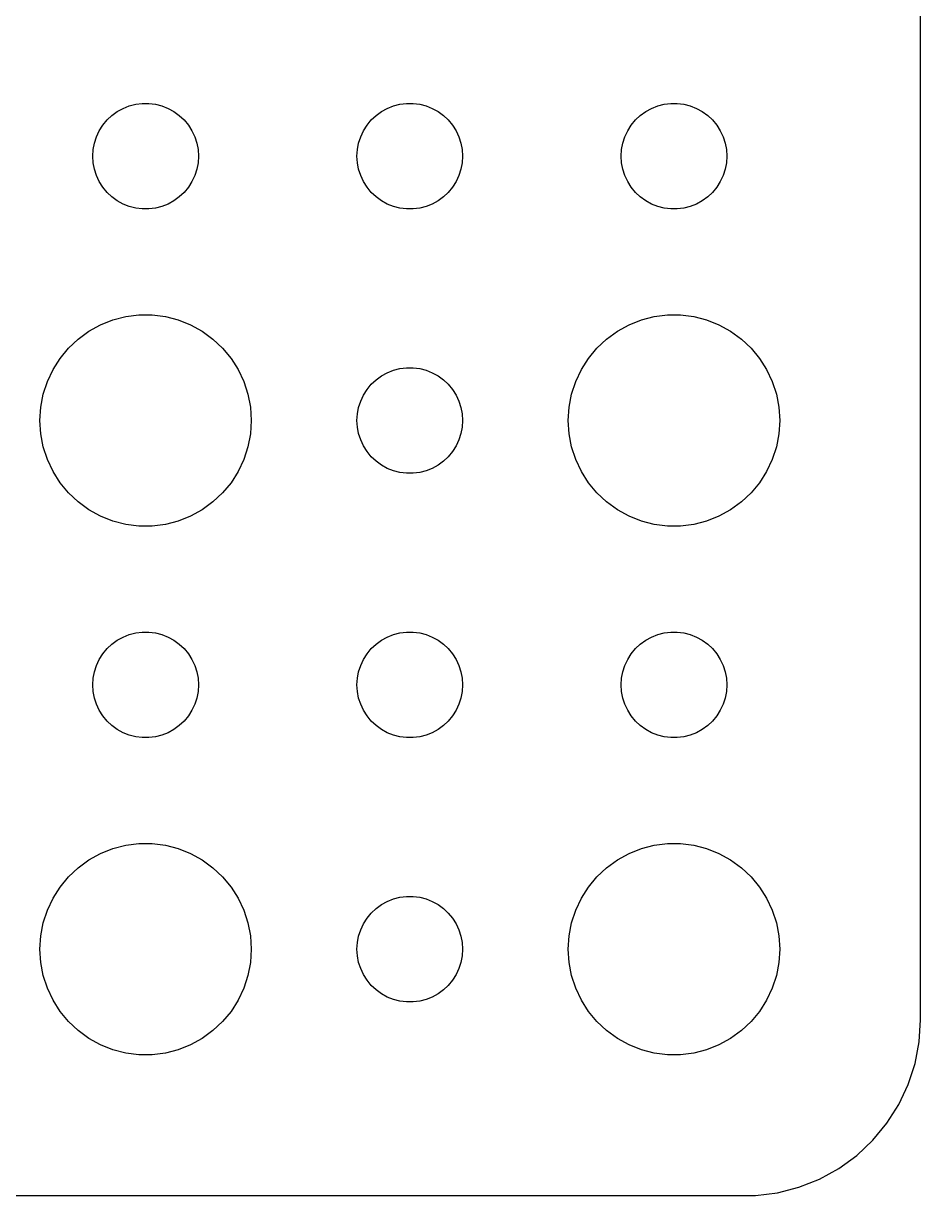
# Model space of a CAD drawing. Header units: metres. Extents: x -44.5 to 44.5, y -37 to 37.
# Drawn here: x 19.03 to 44.5, y -36.99 to -3.73 of the extents above; entities that cross this region are included whole.
import ezdxf

# ---------------------------------------------------------------- set-up
doc = ezdxf.new("R2010")
doc.units = ezdxf.units.M

msp = doc.modelspace()

# ---------------------------------------------------------------- linework, layer by layer
for p, q in [((44.5, -32), (44.5, 32)), ((21.5439, -6.34422), (21.6963, -6.23351)), ((21.6963, -6.23351), (21.8613, -6.14275)), ((21.8613, -6.14275), (22.0365, -6.07341)), ((22.0365, -6.07341), (22.2189, -6.02657)), ((22.2189, -6.02657), (22.4058, -6.00294)), ((22.4058, -6.00294), (22.5942, -6.00294)), ((22.5942, -6.00294), (22.7811, -6.02657)), ((22.7811, -6.02657), (22.9635, -6.07341)), ((22.9635, -6.07341), (23.1387, -6.14275)), ((23.1387, -6.14275), (23.3037, -6.23351)), ((23.3037, -6.23351), (23.4561, -6.34422)), ((29.0439, -6.34422), (29.1963, -6.23351)), ((29.1963, -6.23351), (29.3613, -6.14275)), ((29.3613, -6.14275), (29.5365, -6.07341)), ((29.5365, -6.07341), (29.7189, -6.02657)), ((29.7189, -6.02657), (29.9058, -6.00294)), ((29.9058, -6.00294), (30.0942, -6.00294)), ((30.0942, -6.00294), (30.2811, -6.02657)), ((30.2811, -6.02657), (30.4635, -6.07341)), ((30.4635, -6.07341), (30.6387, -6.14275)), ((30.6387, -6.14275), (30.8037, -6.23351)), ((30.8037, -6.23351), (30.9561, -6.34422)), ((36.5439, -6.34422), (36.6963, -6.23351)), ((36.6963, -6.23351), (36.8613, -6.14275)), ((36.8613, -6.14275), (37.0365, -6.07341)), ((37.0365, -6.07341), (37.2189, -6.02657)), ((37.2189, -6.02657), (37.4058, -6.00294)), ((37.4058, -6.00294), (37.5942, -6.00294)), ((37.5942, -6.00294), (37.7811, -6.02657)), ((37.7811, -6.02657), (37.9635, -6.07341)), ((37.9635, -6.07341), (38.1387, -6.14275)), ((38.1387, -6.14275), (38.3037, -6.23351)), ((38.3037, -6.23351), (38.4561, -6.34422)), ((21.1855, -6.77736), (21.2865, -6.61832)), ((21.2865, -6.61832), (21.4065, -6.47318)), ((21.4065, -6.47318), (21.5439, -6.34422)), ((23.4561, -6.34422), (23.5934, -6.47318)), ((23.5934, -6.47318), (23.7135, -6.61832)), ((23.7135, -6.61832), (23.8145, -6.77736)), ((28.6855, -6.77736), (28.7865, -6.61832)), ((28.7865, -6.61832), (28.9065, -6.47318)), ((28.9065, -6.47318), (29.0439, -6.34422)), ((30.9561, -6.34422), (31.0934, -6.47318)), ((31.0934, -6.47318), (31.2135, -6.61832)), ((31.2135, -6.61832), (31.3145, -6.77736)), ((36.1855, -6.77736), (36.2865, -6.61832)), ((36.2865, -6.61832), (36.4065, -6.47318)), ((36.4065, -6.47318), (36.5439, -6.34422)), ((38.4561, -6.34422), (38.5934, -6.47318)), ((38.5934, -6.47318), (38.7135, -6.61832)), ((38.7135, -6.61832), (38.8145, -6.77736)), ((21.0471, -7.12695), (21.1053, -6.9478)), ((21.1053, -6.9478), (21.1855, -6.77736)), ((23.8145, -6.77736), (23.8947, -6.9478)), ((23.8947, -6.9478), (23.9529, -7.12695)), ((28.5471, -7.12695), (28.6053, -6.9478)), ((28.6053, -6.9478), (28.6855, -6.77736)), ((31.3145, -6.77736), (31.3947, -6.9478)), ((31.3947, -6.9478), (31.4529, -7.12695)), ((36.0471, -7.12695), (36.1053, -6.9478)), ((36.1053, -6.9478), (36.1855, -6.77736)), ((38.8145, -6.77736), (38.8947, -6.9478)), ((38.8947, -6.9478), (38.9529, -7.12695)), ((21, -7.5), (21.0118, -7.312)), ((21.0118, -7.312), (21.0471, -7.12695)), ((23.9529, -7.12695), (23.9882, -7.312)), ((23.9882, -7.312), (24, -7.5)), ((28.5, -7.5), (28.5118, -7.312)), ((28.5118, -7.312), (28.5471, -7.12695)), ((31.4529, -7.12695), (31.4882, -7.312)), ((31.4882, -7.312), (31.5, -7.5)), ((36, -7.5), (36.0118, -7.312)), ((36.0118, -7.312), (36.0471, -7.12695)), ((38.9529, -7.12695), (38.9882, -7.312)), ((38.9882, -7.312), (39, -7.5)), ((21.0118, -7.68799), (21, -7.5)), ((24, -7.5), (23.9882, -7.68799)), ((28.5118, -7.68799), (28.5, -7.5)), ((31.5, -7.5), (31.4882, -7.68799)), ((36.0118, -7.68799), (36, -7.5)), ((39, -7.5), (38.9882, -7.68799)), ((21.0471, -7.87303), (21.0118, -7.68799)), ((21.1053, -8.05219), (21.0471, -7.87303)), ((23.9529, -7.87303), (23.8947, -8.05219)), ((23.9882, -7.68799), (23.9529, -7.87303)), ((28.5471, -7.87303), (28.5118, -7.68799)), ((28.6053, -8.05219), (28.5471, -7.87303)), ((31.4529, -7.87303), (31.3947, -8.05219)), ((31.4882, -7.68799), (31.4529, -7.87303)), ((36.0471, -7.87303), (36.0118, -7.68799)), ((36.1053, -8.05219), (36.0471, -7.87303)), ((38.9529, -7.87303), (38.8947, -8.05219)), ((38.9882, -7.68799), (38.9529, -7.87303)), ((21.1855, -8.22263), (21.1053, -8.05219)), ((21.2865, -8.38167), (21.1855, -8.22263)), ((23.8145, -8.22263), (23.7135, -8.38167)), ((23.8947, -8.05219), (23.8145, -8.22263)), ((28.6855, -8.22263), (28.6053, -8.05219)), ((28.7865, -8.38167), (28.6855, -8.22263)), ((31.3145, -8.22263), (31.2135, -8.38167)), ((31.3947, -8.05219), (31.3145, -8.22263)), ((36.1855, -8.22263), (36.1053, -8.05219)), ((36.2865, -8.38167), (36.1855, -8.22263)), ((38.8145, -8.22263), (38.7135, -8.38167)), ((38.8947, -8.05219), (38.8145, -8.22263)), ((21.4065, -8.52681), (21.2865, -8.38167)), ((21.5439, -8.65576), (21.4065, -8.52681)), ((23.5934, -8.52681), (23.4561, -8.65576)), ((23.7135, -8.38167), (23.5934, -8.52681)), ((28.9065, -8.52681), (28.7865, -8.38167)), ((29.0439, -8.65576), (28.9065, -8.52681)), ((31.0934, -8.52681), (30.9561, -8.65576)), ((31.2135, -8.38167), (31.0934, -8.52681)), ((36.4065, -8.52681), (36.2865, -8.38167)), ((36.5439, -8.65576), (36.4065, -8.52681)), ((38.5934, -8.52681), (38.4561, -8.65576)), ((38.7135, -8.38167), (38.5934, -8.52681)), ((21.6963, -8.76648), (21.5439, -8.65576)), ((21.8613, -8.85724), (21.6963, -8.76648)), ((22.0365, -8.92657), (21.8613, -8.85724)), ((22.2189, -8.97342), (22.0365, -8.92657)), ((22.4058, -8.99704), (22.2189, -8.97342)), ((22.7811, -8.97342), (22.5942, -8.99704)), ((22.9635, -8.92657), (22.7811, -8.97342)), ((23.1387, -8.85724), (22.9635, -8.92657)), ((23.3037, -8.76648), (23.1387, -8.85724)), ((23.4561, -8.65576), (23.3037, -8.76648)), ((29.1963, -8.76648), (29.0439, -8.65576)), ((29.3613, -8.85724), (29.1963, -8.76648)), ((29.5365, -8.92657), (29.3613, -8.85724)), ((29.7189, -8.97342), (29.5365, -8.92657)), ((29.9058, -8.99704), (29.7189, -8.97342)), ((30.2811, -8.97342), (30.0942, -8.99704)), ((30.4635, -8.92657), (30.2811, -8.97342)), ((30.6387, -8.85724), (30.4635, -8.92657)), ((30.8037, -8.76648), (30.6387, -8.85724)), ((30.9561, -8.65576), (30.8037, -8.76648)), ((36.6963, -8.76648), (36.5439, -8.65576)), ((36.8613, -8.85724), (36.6963, -8.76648)), ((37.0365, -8.92657), (36.8613, -8.85724)), ((37.2189, -8.97342), (37.0365, -8.92657)), ((37.4058, -8.99704), (37.2189, -8.97342)), ((37.7811, -8.97342), (37.5942, -8.99704)), ((37.9635, -8.92657), (37.7811, -8.97342)), ((38.1387, -8.85724), (37.9635, -8.92657)), ((38.3037, -8.76648), (38.1387, -8.85724)), ((38.4561, -8.65576), (38.3037, -8.76648)), ((22.5942, -8.99704), (22.4058, -8.99704)), ((30.0942, -8.99704), (29.9058, -8.99704)), ((37.5942, -8.99704), (37.4058, -8.99704)), ((20.8925, -12.467), (21.2227, -12.2855)), ((21.2227, -12.2855), (21.5729, -12.1468)), ((21.5729, -12.1468), (21.9379, -12.0531)), ((21.9379, -12.0531), (22.3116, -12.0059)), ((22.3116, -12.0059), (22.6884, -12.0059)), ((22.6884, -12.0059), (23.0621, -12.0531)), ((23.0621, -12.0531), (23.427, -12.1468)), ((23.427, -12.1468), (23.7773, -12.2855)), ((23.7773, -12.2855), (24.1075, -12.467)), ((35.8925, -12.467), (36.2227, -12.2855)), ((36.2227, -12.2855), (36.5729, -12.1468)), ((36.5729, -12.1468), (36.9379, -12.0531)), ((36.9379, -12.0531), (37.3116, -12.0059)), ((37.3116, -12.0059), (37.6884, -12.0059)), ((37.6884, -12.0059), (38.0621, -12.0531)), ((38.0621, -12.0531), (38.427, -12.1468)), ((38.427, -12.1468), (38.7773, -12.2855)), ((38.7773, -12.2855), (39.1075, -12.467)), ((20.5877, -12.6884), (20.8925, -12.467)), ((24.1075, -12.467), (24.4123, -12.6884)), ((35.5877, -12.6884), (35.8925, -12.467)), ((39.1075, -12.467), (39.4123, -12.6884)), ((20.0729, -13.2366), (20.3131, -12.9464)), ((20.3131, -12.9464), (20.5877, -12.6884)), ((24.4123, -12.6884), (24.6869, -12.9464)), ((24.6869, -12.9464), (24.927, -13.2366)), ((35.0729, -13.2366), (35.3131, -12.9464)), ((35.3131, -12.9464), (35.5877, -12.6884)), ((39.4123, -12.6884), (39.6869, -12.9464)), ((39.6869, -12.9464), (39.927, -13.2366)), ((19.8711, -13.5547), (20.0729, -13.2366)), ((24.927, -13.2366), (25.1289, -13.5547)), ((34.8711, -13.5547), (35.0729, -13.2366)), ((39.927, -13.2366), (40.1289, -13.5547)), ((19.7107, -13.8956), (19.8711, -13.5547)), ((25.1289, -13.5547), (25.2893, -13.8956)), ((29.3613, -13.6427), (29.5365, -13.5734)), ((29.5365, -13.5734), (29.7189, -13.5266)), ((29.7189, -13.5266), (29.9058, -13.5029)), ((29.9058, -13.5029), (30.0942, -13.5029)), ((30.0942, -13.5029), (30.2811, -13.5266)), ((30.2811, -13.5266), (30.4635, -13.5734)), ((30.4635, -13.5734), (30.6387, -13.6427)), ((34.7107, -13.8956), (34.8711, -13.5547)), ((40.1289, -13.5547), (40.2893, -13.8956)), ((19.5942, -14.2539), (19.7107, -13.8956)), ((25.2893, -13.8956), (25.4057, -14.2539)), ((28.9065, -13.9732), (29.0439, -13.8442)), ((29.0439, -13.8442), (29.1963, -13.7335)), ((29.1963, -13.7335), (29.3613, -13.6427)), ((30.6387, -13.6427), (30.8037, -13.7335)), ((30.8037, -13.7335), (30.9561, -13.8442)), ((30.9561, -13.8442), (31.0934, -13.9732)), ((34.5942, -14.2539), (34.7107, -13.8956)), ((40.2893, -13.8956), (40.4057, -14.2539)), ((19.5237, -14.624), (19.5942, -14.2539)), ((25.4057, -14.2539), (25.4763, -14.624)), ((28.6053, -14.4478), (28.6855, -14.2774)), ((28.6855, -14.2774), (28.7865, -14.1183)), ((28.7865, -14.1183), (28.9065, -13.9732)), ((31.0934, -13.9732), (31.2135, -14.1183)), ((31.2135, -14.1183), (31.3145, -14.2774)), ((31.3145, -14.2774), (31.3947, -14.4478)), ((34.5237, -14.624), (34.5942, -14.2539)), ((40.4057, -14.2539), (40.4763, -14.624)), ((19.5, -15), (19.5237, -14.624)), ((25.4763, -14.624), (25.5, -15)), ((28.5118, -14.812), (28.5471, -14.627)), ((28.5471, -14.627), (28.6053, -14.4478)), ((31.3947, -14.4478), (31.4529, -14.627)), ((31.4529, -14.627), (31.4882, -14.812)), ((34.5, -15), (34.5237, -14.624)), ((40.4763, -14.624), (40.5, -15)), ((28.5, -15), (28.5118, -14.812)), ((31.4882, -14.812), (31.5, -15)), ((19.5237, -15.376), (19.5, -15)), ((25.5, -15), (25.4763, -15.376)), ((28.5118, -15.188), (28.5, -15)), ((28.5471, -15.373), (28.5118, -15.188)), ((31.4882, -15.188), (31.4529, -15.373)), ((31.5, -15), (31.4882, -15.188)), ((34.5237, -15.376), (34.5, -15)), ((40.5, -15), (40.4763, -15.376)), ((19.5942, -15.7461), (19.5237, -15.376)), ((25.4763, -15.376), (25.4057, -15.7461)), ((28.6053, -15.5522), (28.5471, -15.373)), ((28.6855, -15.7226), (28.6053, -15.5522)), ((31.3947, -15.5522), (31.3145, -15.7226)), ((31.4529, -15.373), (31.3947, -15.5522)), ((34.5942, -15.7461), (34.5237, -15.376)), ((40.4763, -15.376), (40.4057, -15.7461)), ((19.7107, -16.1044), (19.5942, -15.7461)), ((25.4057, -15.7461), (25.2893, -16.1044)), ((28.7865, -15.8817), (28.6855, -15.7226)), ((28.9065, -16.0268), (28.7865, -15.8817)), ((31.2135, -15.8817), (31.0934, -16.0268)), ((31.3145, -15.7226), (31.2135, -15.8817)), ((34.7107, -16.1044), (34.5942, -15.7461)), ((40.4057, -15.7461), (40.2893, -16.1044)), ((19.8711, -16.4453), (19.7107, -16.1044)), ((25.2893, -16.1044), (25.1289, -16.4453)), ((29.0439, -16.1558), (28.9065, -16.0268)), ((29.1963, -16.2665), (29.0439, -16.1558)), ((29.3613, -16.3572), (29.1963, -16.2665)), ((30.8037, -16.2665), (30.6387, -16.3572)), ((30.9561, -16.1558), (30.8037, -16.2665)), ((31.0934, -16.0268), (30.9561, -16.1558)), ((34.8711, -16.4453), (34.7107, -16.1044)), ((40.2893, -16.1044), (40.1289, -16.4453)), ((20.0729, -16.7634), (19.8711, -16.4453)), ((25.1289, -16.4453), (24.927, -16.7634)), ((29.5365, -16.4266), (29.3613, -16.3572)), ((29.7189, -16.4734), (29.5365, -16.4266)), ((29.9058, -16.497), (29.7189, -16.4734)), ((30.0942, -16.497), (29.9058, -16.497)), ((30.2811, -16.4734), (30.0942, -16.497)), ((30.4635, -16.4266), (30.2811, -16.4734)), ((30.6387, -16.3572), (30.4635, -16.4266)), ((35.0729, -16.7634), (34.8711, -16.4453)), ((40.1289, -16.4453), (39.927, -16.7634)), ((20.3131, -17.0536), (20.0729, -16.7634)), ((24.927, -16.7634), (24.6869, -17.0536)), ((35.3131, -17.0536), (35.0729, -16.7634)), ((39.927, -16.7634), (39.6869, -17.0536)), ((20.5877, -17.3115), (20.3131, -17.0536)), ((24.6869, -17.0536), (24.4123, -17.3115)), ((35.5877, -17.3115), (35.3131, -17.0536)), ((39.6869, -17.0536), (39.4123, -17.3115)), ((20.8925, -17.533), (20.5877, -17.3115)), ((21.2227, -17.7145), (20.8925, -17.533)), ((24.1075, -17.533), (23.7773, -17.7145)), ((24.4123, -17.3115), (24.1075, -17.533)), ((35.8925, -17.533), (35.5877, -17.3115)), ((36.2227, -17.7145), (35.8925, -17.533)), ((39.1075, -17.533), (38.7773, -17.7145)), ((39.4123, -17.3115), (39.1075, -17.533)), ((21.5729, -17.8532), (21.2227, -17.7145)), ((21.9379, -17.9469), (21.5729, -17.8532)), ((22.3116, -17.9941), (21.9379, -17.9469)), ((23.0621, -17.9469), (22.6884, -17.9941)), ((23.427, -17.8532), (23.0621, -17.9469)), ((23.7773, -17.7145), (23.427, -17.8532)), ((36.5729, -17.8532), (36.2227, -17.7145)), ((36.9379, -17.9469), (36.5729, -17.8532)), ((37.3116, -17.9941), (36.9379, -17.9469)), ((38.0621, -17.9469), (37.6884, -17.9941)), ((38.427, -17.8532), (38.0621, -17.9469)), ((38.7773, -17.7145), (38.427, -17.8532)), ((22.6884, -17.9941), (22.3116, -17.9941)), ((37.6884, -17.9941), (37.3116, -17.9941)), ((21.5439, -21.3442), (21.6963, -21.2335)), ((21.6963, -21.2335), (21.8613, -21.1427)), ((21.8613, -21.1427), (22.0365, -21.0734)), ((22.0365, -21.0734), (22.2189, -21.0266)), ((22.2189, -21.0266), (22.4058, -21.003)), ((22.4058, -21.003), (22.5942, -21.003)), ((22.5942, -21.003), (22.7811, -21.0266)), ((22.7811, -21.0266), (22.9635, -21.0734)), ((22.9635, -21.0734), (23.1387, -21.1427)), ((23.1387, -21.1427), (23.3037, -21.2335)), ((23.3037, -21.2335), (23.4561, -21.3442)), ((29.0439, -21.3442), (29.1963, -21.2335)), ((29.1963, -21.2335), (29.3613, -21.1427)), ((29.3613, -21.1427), (29.5365, -21.0734)), ((29.5365, -21.0734), (29.7189, -21.0266)), ((29.7189, -21.0266), (29.9058, -21.003)), ((29.9058, -21.003), (30.0942, -21.003)), ((30.0942, -21.003), (30.2811, -21.0266)), ((30.2811, -21.0266), (30.4635, -21.0734)), ((30.4635, -21.0734), (30.6387, -21.1427)), ((30.6387, -21.1427), (30.8037, -21.2335)), ((30.8037, -21.2335), (30.9561, -21.3442)), ((36.5439, -21.3442), (36.6963, -21.2335)), ((36.6963, -21.2335), (36.8613, -21.1427)), ((36.8613, -21.1427), (37.0365, -21.0734)), ((37.0365, -21.0734), (37.2189, -21.0266)), ((37.2189, -21.0266), (37.4058, -21.003)), ((37.4058, -21.003), (37.5942, -21.003)), ((37.5942, -21.003), (37.7811, -21.0266)), ((37.7811, -21.0266), (37.9635, -21.0734)), ((37.9635, -21.0734), (38.1387, -21.1427)), ((38.1387, -21.1427), (38.3037, -21.2335)), ((38.3037, -21.2335), (38.4561, -21.3442)), ((21.2865, -21.6183), (21.4065, -21.4732)), ((21.4065, -21.4732), (21.5439, -21.3442)), ((23.4561, -21.3442), (23.5934, -21.4732)), ((23.5934, -21.4732), (23.7135, -21.6183)), ((28.7865, -21.6183), (28.9065, -21.4732)), ((28.9065, -21.4732), (29.0439, -21.3442)), ((30.9561, -21.3442), (31.0934, -21.4732)), ((31.0934, -21.4732), (31.2135, -21.6183)), ((36.2865, -21.6183), (36.4065, -21.4732)), ((36.4065, -21.4732), (36.5439, -21.3442)), ((38.4561, -21.3442), (38.5934, -21.4732)), ((38.5934, -21.4732), (38.7135, -21.6183)), ((21.0471, -22.127), (21.1053, -21.9478)), ((21.1053, -21.9478), (21.1855, -21.7774)), ((21.1855, -21.7774), (21.2865, -21.6183)), ((23.7135, -21.6183), (23.8145, -21.7774)), ((23.8145, -21.7774), (23.8947, -21.9478)), ((23.8947, -21.9478), (23.9529, -22.127)), ((28.5471, -22.127), (28.6053, -21.9478)), ((28.6053, -21.9478), (28.6855, -21.7774)), ((28.6855, -21.7774), (28.7865, -21.6183)), ((31.2135, -21.6183), (31.3145, -21.7774)), ((31.3145, -21.7774), (31.3947, -21.9478)), ((31.3947, -21.9478), (31.4529, -22.127)), ((36.0471, -22.127), (36.1053, -21.9478)), ((36.1053, -21.9478), (36.1855, -21.7774)), ((36.1855, -21.7774), (36.2865, -21.6183)), ((38.7135, -21.6183), (38.8145, -21.7774)), ((38.8145, -21.7774), (38.8947, -21.9478)), ((38.8947, -21.9478), (38.9529, -22.127)), ((21.0118, -22.312), (21.0471, -22.127)), ((23.9529, -22.127), (23.9882, -22.312)), ((28.5118, -22.312), (28.5471, -22.127)), ((31.4529, -22.127), (31.4882, -22.312)), ((36.0118, -22.312), (36.0471, -22.127)), ((38.9529, -22.127), (38.9882, -22.312)), ((21, -22.5), (21.0118, -22.312)), ((21.0118, -22.688), (21, -22.5)), ((23.9882, -22.312), (24, -22.5)), ((24, -22.5), (23.9882, -22.688)), ((28.5, -22.5), (28.5118, -22.312)), ((28.5118, -22.688), (28.5, -22.5)), ((31.4882, -22.312), (31.5, -22.5)), ((31.5, -22.5), (31.4882, -22.688)), ((36, -22.5), (36.0118, -22.312)), ((36.0118, -22.688), (36, -22.5)), ((38.9882, -22.312), (39, -22.5)), ((39, -22.5), (38.9882, -22.688)), ((21.0471, -22.873), (21.0118, -22.688)), ((21.1053, -23.0522), (21.0471, -22.873)), ((23.9529, -22.873), (23.8947, -23.0522)), ((23.9882, -22.688), (23.9529, -22.873)), ((28.5471, -22.873), (28.5118, -22.688)), ((28.6053, -23.0522), (28.5471, -22.873)), ((31.4529, -22.873), (31.3947, -23.0522)), ((31.4882, -22.688), (31.4529, -22.873)), ((36.0471, -22.873), (36.0118, -22.688)), ((36.1053, -23.0522), (36.0471, -22.873)), ((38.9529, -22.873), (38.8947, -23.0522)), ((38.9882, -22.688), (38.9529, -22.873)), ((21.1855, -23.2226), (21.1053, -23.0522)), ((21.2865, -23.3817), (21.1855, -23.2226)), ((23.8145, -23.2226), (23.7135, -23.3817)), ((23.8947, -23.0522), (23.8145, -23.2226)), ((28.6855, -23.2226), (28.6053, -23.0522)), ((28.7865, -23.3817), (28.6855, -23.2226)), ((31.3145, -23.2226), (31.2135, -23.3817)), ((31.3947, -23.0522), (31.3145, -23.2226)), ((36.1855, -23.2226), (36.1053, -23.0522)), ((36.2865, -23.3817), (36.1855, -23.2226)), ((38.8145, -23.2226), (38.7135, -23.3817)), ((38.8947, -23.0522), (38.8145, -23.2226)), ((21.4065, -23.5268), (21.2865, -23.3817)), ((21.5439, -23.6558), (21.4065, -23.5268)), ((23.5934, -23.5268), (23.4561, -23.6558)), ((23.7135, -23.3817), (23.5934, -23.5268)), ((28.9065, -23.5268), (28.7865, -23.3817)), ((29.0439, -23.6558), (28.9065, -23.5268)), ((31.0934, -23.5268), (30.9561, -23.6558)), ((31.2135, -23.3817), (31.0934, -23.5268)), ((36.4065, -23.5268), (36.2865, -23.3817)), ((36.5439, -23.6558), (36.4065, -23.5268)), ((38.5934, -23.5268), (38.4561, -23.6558)), ((38.7135, -23.3817), (38.5934, -23.5268)), ((21.6963, -23.7665), (21.5439, -23.6558)), ((21.8613, -23.8572), (21.6963, -23.7665)), ((22.0365, -23.9266), (21.8613, -23.8572)), ((22.2189, -23.9734), (22.0365, -23.9266)), ((22.9635, -23.9266), (22.7811, -23.9734)), ((23.1387, -23.8572), (22.9635, -23.9266)), ((23.3037, -23.7665), (23.1387, -23.8572)), ((23.4561, -23.6558), (23.3037, -23.7665)), ((29.1963, -23.7665), (29.0439, -23.6558)), ((29.3613, -23.8572), (29.1963, -23.7665)), ((29.5365, -23.9266), (29.3613, -23.8572)), ((29.7189, -23.9734), (29.5365, -23.9266)), ((30.4635, -23.9266), (30.2811, -23.9734)), ((30.6387, -23.8572), (30.4635, -23.9266)), ((30.8037, -23.7665), (30.6387, -23.8572)), ((30.9561, -23.6558), (30.8037, -23.7665)), ((36.6963, -23.7665), (36.5439, -23.6558)), ((36.8613, -23.8572), (36.6963, -23.7665)), ((37.0365, -23.9266), (36.8613, -23.8572)), ((37.2189, -23.9734), (37.0365, -23.9266)), ((37.9635, -23.9266), (37.7811, -23.9734)), ((38.1387, -23.8572), (37.9635, -23.9266)), ((38.3037, -23.7665), (38.1387, -23.8572)), ((38.4561, -23.6558), (38.3037, -23.7665)), ((22.4058, -23.997), (22.2189, -23.9734)), ((22.5942, -23.997), (22.4058, -23.997)), ((22.7811, -23.9734), (22.5942, -23.997)), ((29.9058, -23.997), (29.7189, -23.9734)), ((30.0942, -23.997), (29.9058, -23.997)), ((30.2811, -23.9734), (30.0942, -23.997)), ((37.4058, -23.997), (37.2189, -23.9734)), ((37.5942, -23.997), (37.4058, -23.997)), ((37.7811, -23.9734), (37.5942, -23.997)), ((21.2227, -27.2855), (21.5729, -27.1468)), ((21.5729, -27.1468), (21.9379, -27.0531)), ((21.9379, -27.0531), (22.3116, -27.0059)), ((22.3116, -27.0059), (22.6884, -27.0059)), ((22.6884, -27.0059), (23.0621, -27.0531)), ((23.0621, -27.0531), (23.427, -27.1468)), ((23.427, -27.1468), (23.7773, -27.2855)), ((36.2227, -27.2855), (36.5729, -27.1468)), ((36.5729, -27.1468), (36.9379, -27.0531)), ((36.9379, -27.0531), (37.3116, -27.0059)), ((37.3116, -27.0059), (37.6884, -27.0059)), ((37.6884, -27.0059), (38.0621, -27.0531)), ((38.0621, -27.0531), (38.427, -27.1468)), ((38.427, -27.1468), (38.7773, -27.2855)), ((20.5877, -27.6884), (20.8925, -27.467)), ((20.8925, -27.467), (21.2227, -27.2855)), ((23.7773, -27.2855), (24.1075, -27.467)), ((24.1075, -27.467), (24.4123, -27.6884)), ((35.5877, -27.6884), (35.8925, -27.467)), ((35.8925, -27.467), (36.2227, -27.2855)), ((38.7773, -27.2855), (39.1075, -27.467)), ((39.1075, -27.467), (39.4123, -27.6884)), ((20.3131, -27.9464), (20.5877, -27.6884)), ((24.4123, -27.6884), (24.6869, -27.9464)), ((35.3131, -27.9464), (35.5877, -27.6884)), ((39.4123, -27.6884), (39.6869, -27.9464)), ((19.8711, -28.5547), (20.0729, -28.2366)), ((20.0729, -28.2366), (20.3131, -27.9464)), ((24.6869, -27.9464), (24.927, -28.2366)), ((24.927, -28.2366), (25.1289, -28.5547)), ((34.8711, -28.5547), (35.0729, -28.2366)), ((35.0729, -28.2366), (35.3131, -27.9464)), ((39.6869, -27.9464), (39.927, -28.2366)), ((39.927, -28.2366), (40.1289, -28.5547)), ((19.7107, -28.8956), (19.8711, -28.5547)), ((25.1289, -28.5547), (25.2893, -28.8956)), ((29.3613, -28.6427), (29.5365, -28.5734)), ((29.5365, -28.5734), (29.7189, -28.5266)), ((29.7189, -28.5266), (29.9058, -28.503)), ((29.9058, -28.503), (30.0942, -28.503)), ((30.0942, -28.503), (30.2811, -28.5266)), ((30.2811, -28.5266), (30.4635, -28.5734)), ((30.4635, -28.5734), (30.6387, -28.6427)), ((34.7107, -28.8956), (34.8711, -28.5547)), ((40.1289, -28.5547), (40.2893, -28.8956)), ((19.5942, -29.2539), (19.7107, -28.8956)), ((25.2893, -28.8956), (25.4057, -29.2539)), ((28.9065, -28.9732), (29.0439, -28.8442)), ((29.0439, -28.8442), (29.1963, -28.7335)), ((29.1963, -28.7335), (29.3613, -28.6427)), ((30.6387, -28.6427), (30.8037, -28.7335)), ((30.8037, -28.7335), (30.9561, -28.8442)), ((30.9561, -28.8442), (31.0934, -28.9732)), ((34.5942, -29.2539), (34.7107, -28.8956)), ((40.2893, -28.8956), (40.4057, -29.2539)), ((19.5237, -29.624), (19.5942, -29.2539)), ((25.4057, -29.2539), (25.4763, -29.624)), ((28.6855, -29.2774), (28.7865, -29.1183)), ((28.7865, -29.1183), (28.9065, -28.9732)), ((31.0934, -28.9732), (31.2135, -29.1183)), ((31.2135, -29.1183), (31.3145, -29.2774)), ((34.5237, -29.624), (34.5942, -29.2539)), ((40.4057, -29.2539), (40.4763, -29.624)), ((28.5471, -29.627), (28.6053, -29.4478)), ((28.6053, -29.4478), (28.6855, -29.2774)), ((31.3145, -29.2774), (31.3947, -29.4478)), ((31.3947, -29.4478), (31.4529, -29.627)), ((19.5, -30), (19.5237, -29.624)), ((25.4763, -29.624), (25.5, -30)), ((28.5, -30), (28.5118, -29.812)), ((28.5118, -29.812), (28.5471, -29.627)), ((31.4529, -29.627), (31.4882, -29.812)), ((31.4882, -29.812), (31.5, -30)), ((34.5, -30), (34.5237, -29.624)), ((40.4763, -29.624), (40.5, -30)), ((19.5237, -30.376), (19.5, -30)), ((25.5, -30), (25.4763, -30.376)), ((28.5118, -30.188), (28.5, -30)), ((28.5471, -30.373), (28.5118, -30.188)), ((31.4882, -30.188), (31.4529, -30.373)), ((31.5, -30), (31.4882, -30.188)), ((34.5237, -30.376), (34.5, -30)), ((40.5, -30), (40.4763, -30.376)), ((19.5942, -30.7461), (19.5237, -30.376)), ((25.4763, -30.376), (25.4057, -30.7461)), ((28.6053, -30.5522), (28.5471, -30.373)), ((28.6855, -30.7226), (28.6053, -30.5522)), ((31.3947, -30.5522), (31.3145, -30.7226)), ((31.4529, -30.373), (31.3947, -30.5522)), ((34.5942, -30.7461), (34.5237, -30.376)), ((40.4763, -30.376), (40.4057, -30.7461)), ((19.7107, -31.1044), (19.5942, -30.7461)), ((25.4057, -30.7461), (25.2893, -31.1044)), ((28.7865, -30.8817), (28.6855, -30.7226)), ((28.9065, -31.0268), (28.7865, -30.8817)), ((31.2135, -30.8817), (31.0934, -31.0268)), ((31.3145, -30.7226), (31.2135, -30.8817)), ((34.7107, -31.1044), (34.5942, -30.7461)), ((40.4057, -30.7461), (40.2893, -31.1044)), ((19.8711, -31.4453), (19.7107, -31.1044)), ((25.2893, -31.1044), (25.1289, -31.4453)), ((29.0439, -31.1558), (28.9065, -31.0268)), ((29.1963, -31.2665), (29.0439, -31.1558)), ((30.9561, -31.1558), (30.8037, -31.2665)), ((31.0934, -31.0268), (30.9561, -31.1558)), ((34.8711, -31.4453), (34.7107, -31.1044)), ((40.2893, -31.1044), (40.1289, -31.4453)), ((20.0729, -31.7634), (19.8711, -31.4453)), ((25.1289, -31.4453), (24.927, -31.7634)), ((29.3613, -31.3572), (29.1963, -31.2665)), ((29.5365, -31.4266), (29.3613, -31.3572)), ((29.7189, -31.4734), (29.5365, -31.4266)), ((29.9058, -31.497), (29.7189, -31.4734)), ((30.0942, -31.497), (29.9058, -31.497)), ((30.2811, -31.4734), (30.0942, -31.497)), ((30.4635, -31.4266), (30.2811, -31.4734)), ((30.6387, -31.3572), (30.4635, -31.4266)), ((30.8037, -31.2665), (30.6387, -31.3572)), ((35.0729, -31.7634), (34.8711, -31.4453)), ((40.1289, -31.4453), (39.927, -31.7634)), ((20.3131, -32.0536), (20.0729, -31.7634)), ((24.927, -31.7634), (24.6869, -32.0536)), ((35.3131, -32.0536), (35.0729, -31.7634)), ((39.927, -31.7634), (39.6869, -32.0536)), ((20.5877, -32.3115), (20.3131, -32.0536)), ((24.6869, -32.0536), (24.4123, -32.3115)), ((35.5877, -32.3115), (35.3131, -32.0536)), ((39.6869, -32.0536), (39.4123, -32.3115)), ((44.4606, -32.6267), (44.5, -32)), ((20.8925, -32.533), (20.5877, -32.3115)), ((21.2227, -32.7145), (20.8925, -32.533)), ((24.1075, -32.533), (23.7773, -32.7145)), ((24.4123, -32.3115), (24.1075, -32.533)), ((35.8925, -32.533), (35.5877, -32.3115)), ((36.2227, -32.7145), (35.8925, -32.533)), ((39.1075, -32.533), (38.7773, -32.7145)), ((39.4123, -32.3115), (39.1075, -32.533)), ((21.5729, -32.8532), (21.2227, -32.7145)), ((21.9379, -32.9469), (21.5729, -32.8532)), ((23.427, -32.8532), (23.0621, -32.9469)), ((23.7773, -32.7145), (23.427, -32.8532)), ((36.5729, -32.8532), (36.2227, -32.7145)), ((36.9379, -32.9469), (36.5729, -32.8532)), ((38.427, -32.8532), (38.0621, -32.9469)), ((38.7773, -32.7145), (38.427, -32.8532)), ((44.3429, -33.2434), (44.4606, -32.6267)), ((22.3116, -32.9941), (21.9379, -32.9469)), ((22.6884, -32.9941), (22.3116, -32.9941)), ((23.0621, -32.9469), (22.6884, -32.9941)), ((37.3116, -32.9941), (36.9379, -32.9469)), ((37.6884, -32.9941), (37.3116, -32.9941)), ((38.0621, -32.9469), (37.6884, -32.9941)), ((44.1489, -33.8406), (44.3429, -33.2434)), ((43.8815, -34.4088), (44.1489, -33.8406)), ((43.5451, -34.9389), (43.8815, -34.4088)), ((43.1448, -35.4227), (43.5451, -34.9389)), ((42.6871, -35.8526), (43.1448, -35.4227)), ((42.1791, -36.2216), (42.6871, -35.8526)), ((41.6289, -36.5241), (42.1791, -36.2216)), ((41.0451, -36.7553), (41.6289, -36.5241)), ((39.8139, -36.9901), (40.4369, -36.9114)), ((40.4369, -36.9114), (41.0451, -36.7553)), ((-39.8139, -36.9901), (39.8139, -36.9901))]:
    msp.add_line(p, q)

doc.saveas('drawing.dxf')
